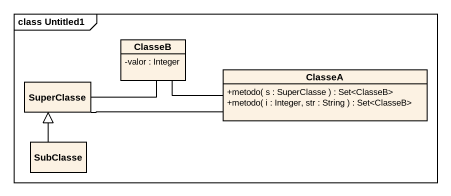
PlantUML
@startuml
mainframe class Untitled1
hide circle
hide empty members
skinparam classAttributeIconSize 0
class ClasseB {
  -valor : Integer
}
class SuperClasse
class ClasseA {
  +metodo( s : SuperClasse ) : Set<ClasseB>
  +metodo( i : Integer, str : String ) : Set<ClasseB>
}
class SubClasse
SuperClasse -right- ClasseB
ClasseA -left- ClasseB
ClasseA -left- SuperClasse
SubClasse -up-|> SuperClasse
@enduml
